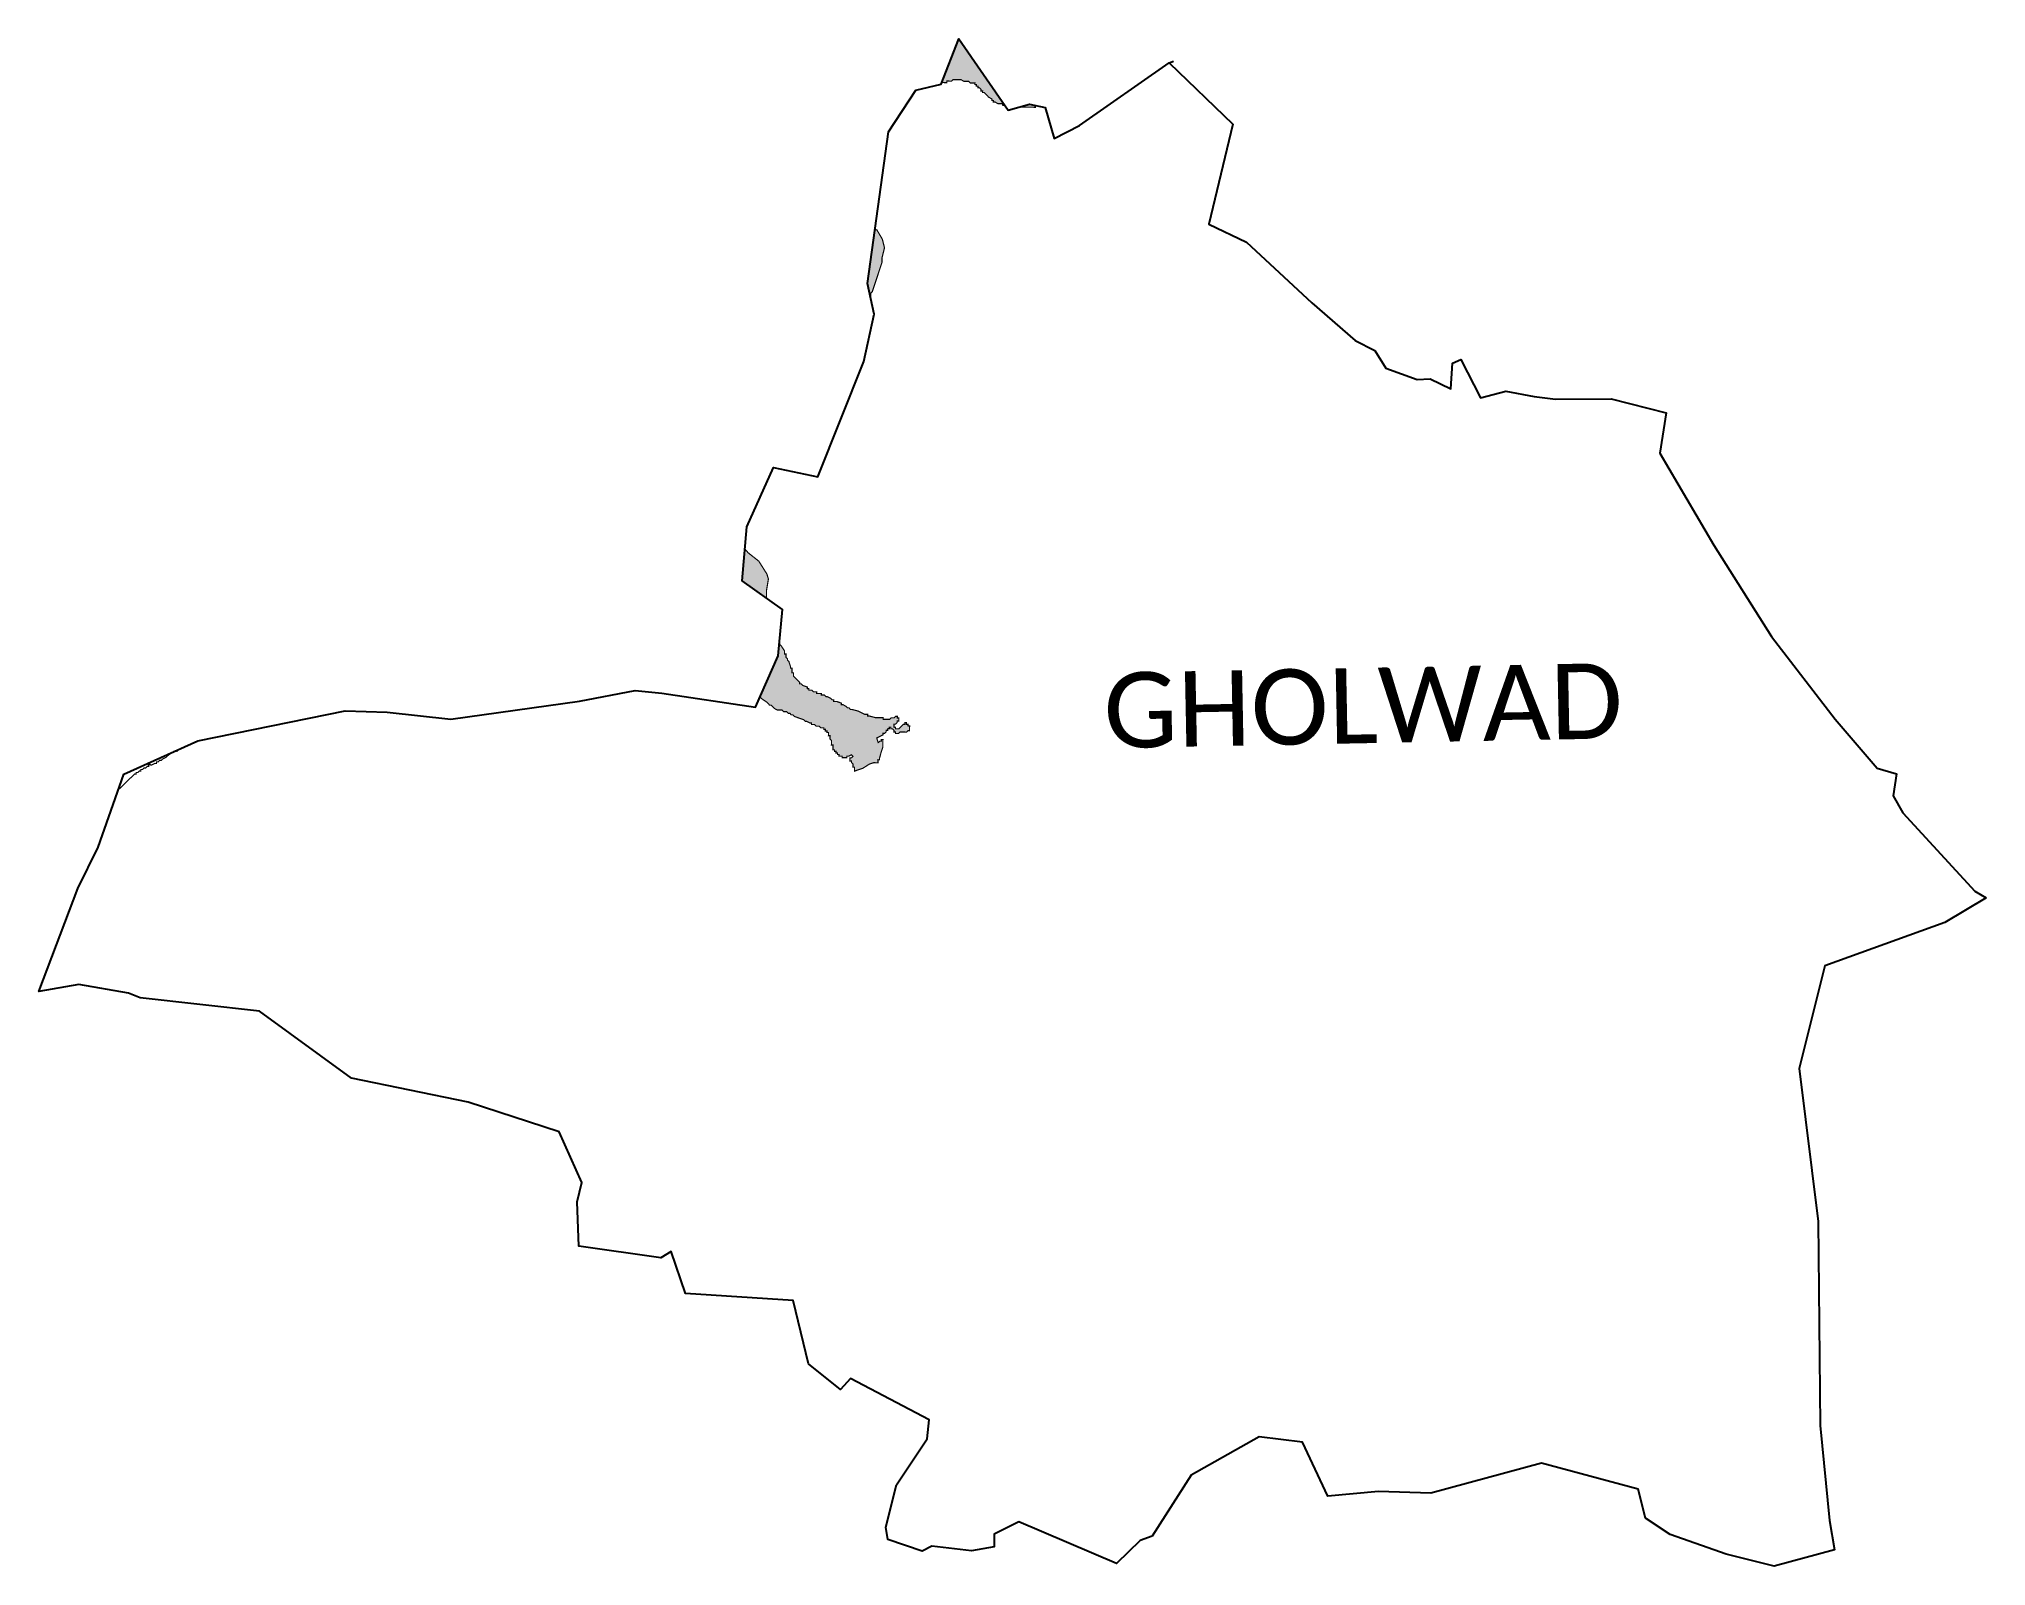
# Model space of a CAD drawing. Header units: metres. Extents: x 260400 to 265348, y 2219823 to 2223703.
import ezdxf

# ---------------------------------------------------------------- set-up
doc = ezdxf.new("R2010")
doc.units = ezdxf.units.M
for name, color, linetype in [('MANGROOVES', 112, 'Continuous'), ('village', 3, 'Continuous'), ('VILLAGE NAME', 250, 'Continuous')]:
    doc.layers.add(name, color=color, linetype=linetype)
doc.styles.get("Standard").update_dxf_attribs({"font": 'simplex.shx'})

msp = doc.modelspace()

# ---------------------------------------------------------------- hatches: boundary and pattern name
at = {"layer": 'MANGROOVES'}
h = msp.add_hatch(dxfattribs=at)
h.set_pattern_fill('GRASS', color=256)
h.paths.add_polyline_path([(262466.4, 2221999.2), (262462.4, 2221999.3), (262458.5, 2222003.3), (262454.6, 2222003.4), (262450.7, 2222007.4), (262442.8, 2222011.5), (262438.8, 2222011.5), (262438.9, 2222015.5), (262427.1, 2222019.6), (262423.1, 2222019.7), (262419.2, 2222019.7), (262419.2, 2222023.7), (262415.3, 2222023.7), (262411.4, 2222027.8), (262403.5, 2222031.8), (262399.5, 2222031.9), (262395.6, 2222035.9), (262391.7, 2222036), (262387.7, 2222036), (262387.8, 2222040), (262375.9, 2222040.1), (262376, 2222044.1), (262372, 2222044.2), (262368, 2222044.2), (262364.1, 2222048.2), (262360.2, 2222048.3), (262356.2, 2222048.3), (262356.3, 2222052.3), (262352.3, 2222052.4), (262352.4, 2222056.3), (262340.6, 2222060.5), (262336.7, 2222064.5), (262332.7, 2222064.5), (262332.8, 2222068.5), (262328.9, 2222072.5), (262325, 2222076.5), (262321, 2222080.5), (262317.1, 2222084.5), (262317.2, 2222088.5), (262317.3, 2222092.5), (262313.3, 2222092.5), (262313.4, 2222100.4), (262313.5, 2222104.4), (262309.5, 2222104.5), (262309.6, 2222108.4), (262305.8, 2222120.4), (262301.9, 2222124.4), (262301.9, 2222128.3), (262298, 2222132.3), (262298.1, 2222136.3), (262298.1, 2222140.3), (262294.2, 2222140.3), (262294.2, 2222144.3), (262294.3, 2222148.2), (262286.6, 2222160.2), (262282.7, 2222164.2), (262282.7, 2222168.2), (262281, 2222168.2), (262277.9, 2222135.5), (262232, 2222031.5), (262237.1, 2222026.3), (262248.9, 2222018.2), (262252.8, 2222014.2), (262256.7, 2222010.2), (262260.6, 2222010.1), (262268.4, 2222002.1), (262276.3, 2221998), (262280.3, 2221998), (262284.2, 2221997.9), (262288.2, 2221997.8), (262292.1, 2221993.8), (262296, 2221993.8), (262300, 2221993.7), (262303.9, 2221989.7), (262307.9, 2221989.6), (262311.8, 2221985.6), (262315.7, 2221985.6), (262319.6, 2221981.5), (262343.3, 2221973.3), (262347.2, 2221969.3), (262351.1, 2221969.2), (262359, 2221965.1), (262362.9, 2221965.1), (262362.9, 2221961.1), (262366.9, 2221961.1), (262370.8, 2221961), (262374.7, 2221957), (262378.7, 2221956.9), (262382.6, 2221956.9), (262386.5, 2221952.9), (262390.5, 2221952.8), (262394.4, 2221952.8), (262394.4, 2221948.8), (262398.4, 2221948.7), (262398.3, 2221944.8), (262402.3, 2221944.7), (262402.2, 2221940.8), (262406.2, 2221940.7), (262406.1, 2221936.7), (262406, 2221932.8), (262410, 2221932.7), (262409.9, 2221928.8), (262409.9, 2221924.8), (262413.8, 2221920.8), (262413.7, 2221916.8), (262413.7, 2221912.9), (262413.6, 2221908.9), (262417.6, 2221908.9), (262417.5, 2221904.9), (262417.5, 2221900.9), (262417.4, 2221897), (262421.4, 2221896.9), (262421.3, 2221893), (262425.3, 2221892.9), (262425.2, 2221888.9), (262429.2, 2221888.9), (262429.1, 2221884.9), (262433.1, 2221884.9), (262433, 2221880.9), (262437, 2221880.9), (262440.9, 2221880.8), (262440.9, 2221876.8), (262444.8, 2221876.8), (262448.8, 2221876.7), (262452.8, 2221876.7), (262452.8, 2221880.6), (262456.8, 2221880.6), (262464.7, 2221884.4), (262468.6, 2221880.4), (262464.6, 2221876.5), (262460.7, 2221876.6), (262460.6, 2221872.6), (262460.6, 2221868.6), (262464.5, 2221868.6), (262464.5, 2221864.6), (262468.4, 2221860.6), (262468.3, 2221856.6), (262468.2, 2221852.7), (262472.2, 2221852.6), (262472.1, 2221848.7), (262472.1, 2221844.7), (262472.1, 2221842.7), (262493.2, 2221849.8), (262510.2, 2221860.6), (262521.2, 2221864.1), (262531.8, 2221863.7), (262531.8, 2221867.6), (262531.9, 2221871.6), (262535.8, 2221871.5), (262535.9, 2221875.5), (262540.1, 2221891.3), (262544.2, 2221903.1), (262544.3, 2221907), (262544.3, 2221911), (262544.4, 2221915), (262544.4, 2221918.9), (262544.5, 2221922.9), (262540.5, 2221922.9), (262540.5, 2221919), (262536.5, 2221919), (262532.5, 2221915.1), (262528.7, 2221927.1), (262536.7, 2221930.9), (262544.7, 2221934.8), (262544.7, 2221938.7), (262548.7, 2221938.7), (262552.7, 2221942.6), (262552.7, 2221946.5), (262556.7, 2221946.5), (262556.8, 2221950.4), (262560.7, 2221950.4), (262560.8, 2221954.3), (262564.7, 2221954.3), (262564.7, 2221950.3), (262568.6, 2221950.3), (262572.5, 2221946.2), (262572.5, 2221942.3), (262576.4, 2221942.2), (262576.4, 2221938.3), (262580.3, 2221938.2), (262584.3, 2221938.1), (262588.3, 2221942.1), (262592.3, 2221942), (262600.2, 2221941.9), (262604.2, 2221941.8), (262608.2, 2221945.7), (262612.1, 2221945.7), (262612.2, 2221949.6), (262612.2, 2221953.6), (262612.3, 2221957.5), (262608.3, 2221957.6), (262608.4, 2221961.6), (262604.4, 2221961.6), (262604.5, 2221965.6), (262600.5, 2221965.6), (262600.5, 2221961.7), (262596.5, 2221961.7), (262592.5, 2221957.8), (262588.5, 2221953.9), (262584.5, 2221950), (262580.5, 2221950.1), (262576.6, 2221950.1), (262576.6, 2221954.1), (262572.7, 2221954.2), (262572.7, 2221958.1), (262572.8, 2221962.1), (262576.7, 2221962), (262580.7, 2221965.9), (262580.8, 2221969.9), (262584.8, 2221969.8), (262584.8, 2221973.8), (262584.9, 2221977.7), (262580.9, 2221977.8), (262581, 2221981.8), (262577, 2221981.8), (262573, 2221977.9), (262569, 2221978), (262565.1, 2221978), (262561.1, 2221974.1), (262557.1, 2221974.2), (262553.1, 2221974.2), (262545.2, 2221974.4), (262545.3, 2221978.3), (262541.3, 2221978.4), (262537.4, 2221978.4), (262525.5, 2221978.6), (262509.7, 2221982.8), (262505.7, 2221982.8), (262505.8, 2221986.8), (262501.8, 2221986.9), (262497.9, 2221986.9), (262482.2, 2221995.1)])
h.paths.add_polyline_path([(262229.1, 2222376), (262202.1, 2222397.3), (262193.6, 2222407.2), (262186.7, 2222326.3), (262248.8, 2222282.2), (262248.8, 2222302.8), (262253.5, 2222330.9), (262249.5, 2222343.6)])
h.paths.add_polyline_path([(262543, 2223194.1), (262529.3, 2223217.3), (262524.3, 2223219.4), (262505.2, 2223081.5), (262512.8, 2223047), (262513.1, 2223048), (262513.2, 2223052), (262513.2, 2223056), (262517.2, 2223059.9), (262542.1, 2223134.8), (262542.1, 2223138.7), (262542.2, 2223142.7), (262542.2, 2223146.6), (262548.5, 2223172.3)])
h.paths.add_polyline_path([(262737.2, 2223702.7), (262693.8, 2223592), (262695.1, 2223591.9), (262699.1, 2223591.9), (262703.1, 2223591.8), (262707, 2223591.8), (262707.1, 2223595.7), (262711, 2223595.7), (262715, 2223595.6), (262718.9, 2223595.6), (262723, 2223599.5), (262726.9, 2223599.4), (262730.9, 2223599.4), (262734.8, 2223599.3), (262738.8, 2223599.2), (262742.8, 2223599.2), (262750.6, 2223595.1), (262754.6, 2223595.1), (262758.5, 2223595), (262762.5, 2223594.9), (262766.4, 2223590.9), (262770.4, 2223590.9), (262774.3, 2223590.8), (262778.3, 2223590.8), (262778.2, 2223586.8), (262782.2, 2223586.7), (262782.1, 2223582.8), (262786.1, 2223582.7), (262786, 2223578.8), (262790, 2223578.7), (262793.9, 2223574.7), (262793.8, 2223570.7), (262797.8, 2223570.7), (262797.7, 2223566.7), (262801.7, 2223566.7), (262813.4, 2223554.6), (262821.2, 2223550.5), (262821.2, 2223546.6), (262825.2, 2223546.5), (262825.1, 2223542.6), (262829.1, 2223542.5), (262836.9, 2223538.4), (262840.9, 2223538.4), (262844.8, 2223538.3), (262848.8, 2223538.3), (262848.7, 2223534.3), (262852.7, 2223534.2), (262854.6, 2223534.2)])
h.paths.add_polyline_path([(262917.4, 2223537.4), (262889.7, 2223529.5), (262892.2, 2223529.7), (262896.2, 2223529.7), (262900.1, 2223529.6), (262904.1, 2223529.5), (262908.1, 2223529.5), (262912, 2223529.4), (262919.9, 2223529.3), (262923.9, 2223529.3), (262927.9, 2223529.2), (262931.8, 2223529.1), (262931.9, 2223533.1), (262935.8, 2223533.1), (262935.8, 2223533.2)])
h = msp.add_hatch(dxfattribs=at)
h.set_pattern_fill('GRASS', color=256)
h.paths.add_polyline_path([(260638.6, 2221831.4), (260642.6, 2221835.3), (260646.6, 2221835.3), (260646.6, 2221839.2), (260650.6, 2221839.2), (260654.6, 2221843.1), (260658.6, 2221843), (260658.6, 2221847), (260662.6, 2221846.9), (260666.6, 2221850.8), (260670.5, 2221850.7), (260674.6, 2221854.7), (260678.5, 2221854.6), (260678.6, 2221858.6), (260682.5, 2221858.5), (260686.5, 2221858.4), (260694.5, 2221862.3), (260698.4, 2221862.2), (260698.5, 2221866.2), (260702.4, 2221866.1), (260706.5, 2221870), (260710.4, 2221870), (260714.4, 2221873.9), (260722.4, 2221877.7), (260726.4, 2221881.6), (260739.1, 2221890.9), (260615.3, 2221835.1), (260601.3, 2221795.1), (260602.4, 2221796.3), (260606.5, 2221800.2), (260610.5, 2221804.1), (260614.5, 2221808), (260618.5, 2221811.9), (260622.5, 2221815.8), (260626.5, 2221819.7), (260630.6, 2221823.6), (260634.6, 2221827.5)])

# ---------------------------------------------------------------- linework, layer by layer
at = {"layer": 'MANGROOVES', "const_width": 3}
for points in [[(262693.8, 2223592), (262695.1, 2223591.9), (262699.1, 2223591.9), (262703.1, 2223591.8), (262707, 2223591.8), (262707.1, 2223595.7), (262711, 2223595.7), (262715, 2223595.6), (262718.9, 2223595.6), (262723, 2223599.5), (262726.9, 2223599.4), (262730.9, 2223599.4), (262734.8, 2223599.3), (262738.8, 2223599.2), (262742.8, 2223599.2), (262750.6, 2223595.1), (262754.6, 2223595.1), (262758.5, 2223595), (262762.5, 2223594.9), (262766.4, 2223590.9), (262770.4, 2223590.9), (262774.3, 2223590.8), (262778.3, 2223590.8), (262778.2, 2223586.8), (262782.2, 2223586.7), (262782.1, 2223582.8), (262786.1, 2223582.7), (262786, 2223578.8), (262790, 2223578.7), (262793.9, 2223574.7), (262793.8, 2223570.7), (262797.8, 2223570.7), (262797.7, 2223566.7), (262801.7, 2223566.7), (262813.4, 2223554.6), (262821.2, 2223550.5), (262821.2, 2223546.6), (262825.2, 2223546.5), (262825.1, 2223542.6), (262829.1, 2223542.5), (262836.9, 2223538.4), (262840.9, 2223538.4), (262844.8, 2223538.3), (262848.8, 2223538.3), (262848.7, 2223534.3), (262852.7, 2223534.2), (262854.6, 2223534.2)], [(262889.7, 2223529.5), (262892.2, 2223529.7), (262896.2, 2223529.7), (262900.1, 2223529.6), (262904.1, 2223529.5), (262908.1, 2223529.5), (262912, 2223529.4), (262919.9, 2223529.3), (262923.9, 2223529.3), (262927.9, 2223529.2), (262931.8, 2223529.1), (262931.9, 2223533.1), (262935.8, 2223533.1), (262935.8, 2223533.2)], [(262512.8, 2223047), (262513.1, 2223048), (262513.2, 2223052), (262513.2, 2223056), (262517.2, 2223059.9), (262542.1, 2223134.8), (262542.1, 2223138.7), (262542.2, 2223142.7), (262542.2, 2223146.6), (262548.5, 2223172.3), (262543, 2223194.1), (262529.3, 2223217.3), (262524.3, 2223219.4)], [(262248.8, 2222282.2), (262248.8, 2222302.8), (262253.5, 2222330.9), (262249.5, 2222343.6), (262229.1, 2222376), (262202.1, 2222397.3), (262193.6, 2222407.2)], [(262232, 2222031.5), (262237.1, 2222026.3), (262248.9, 2222018.2), (262252.8, 2222014.2), (262256.7, 2222010.2), (262260.6, 2222010.1), (262268.4, 2222002.1), (262276.3, 2221998), (262280.3, 2221998), (262284.2, 2221997.9), (262288.2, 2221997.8), (262292.1, 2221993.8), (262296, 2221993.8), (262300, 2221993.7), (262303.9, 2221989.7), (262307.9, 2221989.6), (262311.8, 2221985.6), (262315.7, 2221985.6), (262319.6, 2221981.5), (262343.3, 2221973.3), (262347.2, 2221969.3), (262351.1, 2221969.2), (262359, 2221965.1), (262362.9, 2221965.1), (262362.9, 2221961.1), (262366.9, 2221961.1), (262370.8, 2221961), (262374.7, 2221957), (262378.7, 2221956.9), (262382.6, 2221956.9), (262386.5, 2221952.9), (262390.5, 2221952.8), (262394.4, 2221952.8), (262394.4, 2221948.8), (262398.4, 2221948.7), (262398.3, 2221944.8), (262402.3, 2221944.7), (262402.2, 2221940.8), (262406.2, 2221940.7), (262406.1, 2221936.7), (262406, 2221932.8), (262410, 2221932.7), (262409.9, 2221928.8), (262409.9, 2221924.8), (262413.8, 2221920.8), (262413.7, 2221916.8), (262413.7, 2221912.9), (262413.6, 2221908.9), (262417.6, 2221908.9), (262417.5, 2221904.9), (262417.5, 2221900.9), (262417.4, 2221897), (262421.4, 2221896.9), (262421.3, 2221893), (262425.3, 2221892.9), (262425.2, 2221888.9), (262429.2, 2221888.9), (262429.1, 2221884.9), (262433.1, 2221884.9), (262433, 2221880.9), (262437, 2221880.9), (262440.9, 2221880.8), (262440.9, 2221876.8), (262444.8, 2221876.8), (262448.8, 2221876.7), (262452.8, 2221876.7), (262452.8, 2221880.6), (262456.8, 2221880.6), (262464.7, 2221884.4), (262468.6, 2221880.4), (262464.6, 2221876.5), (262460.7, 2221876.6), (262460.6, 2221872.6), (262460.6, 2221868.6), (262464.5, 2221868.6), (262464.5, 2221864.6), (262468.4, 2221860.6), (262468.3, 2221856.6), (262468.2, 2221852.7), (262472.2, 2221852.6), (262472.1, 2221848.7), (262472.1, 2221844.7), (262472.1, 2221842.7), (262493.2, 2221849.8), (262510.2, 2221860.6), (262521.2, 2221864.1), (262531.8, 2221863.7), (262531.8, 2221867.6), (262531.9, 2221871.6), (262535.8, 2221871.5), (262535.9, 2221875.5), (262540.1, 2221891.3), (262544.2, 2221903.1), (262544.3, 2221907), (262544.3, 2221911), (262544.4, 2221915), (262544.4, 2221918.9), (262544.5, 2221922.9), (262540.5, 2221922.9), (262540.5, 2221919), (262536.5, 2221919), (262532.5, 2221915.1), (262528.7, 2221927.1), (262536.7, 2221930.9), (262544.7, 2221934.8), (262544.7, 2221938.7), (262548.7, 2221938.7), (262552.7, 2221942.6), (262552.7, 2221946.5), (262556.7, 2221946.5), (262556.8, 2221950.4), (262560.7, 2221950.4), (262560.8, 2221954.3), (262564.7, 2221954.3), (262564.7, 2221950.3), (262568.6, 2221950.3), (262572.5, 2221946.2), (262572.5, 2221942.3), (262576.4, 2221942.2), (262576.4, 2221938.3), (262580.3, 2221938.2), (262584.3, 2221938.1), (262588.3, 2221942.1), (262592.3, 2221942), (262600.2, 2221941.9), (262604.2, 2221941.8), (262608.2, 2221945.7), (262612.1, 2221945.7), (262612.2, 2221949.6), (262612.2, 2221953.6), (262612.3, 2221957.5), (262608.3, 2221957.6), (262608.4, 2221961.6), (262604.4, 2221961.6), (262604.5, 2221965.6), (262600.5, 2221965.6), (262600.5, 2221961.7), (262596.5, 2221961.7), (262592.5, 2221957.8), (262588.5, 2221953.9), (262584.5, 2221950), (262580.5, 2221950.1), (262576.6, 2221950.1), (262576.6, 2221954.1), (262572.7, 2221954.2), (262572.7, 2221958.1), (262572.8, 2221962.1), (262576.7, 2221962), (262580.7, 2221965.9), (262580.8, 2221969.9), (262584.8, 2221969.8), (262584.8, 2221973.8), (262584.9, 2221977.7), (262580.9, 2221977.8), (262581, 2221981.8), (262577, 2221981.8), (262573, 2221977.9), (262569, 2221978), (262565.1, 2221978), (262561.1, 2221974.1), (262557.1, 2221974.2), (262553.1, 2221974.2), (262545.2, 2221974.4), (262545.3, 2221978.3), (262541.3, 2221978.4), (262537.4, 2221978.4), (262525.5, 2221978.6), (262509.7, 2221982.8), (262505.7, 2221982.8), (262505.8, 2221986.8), (262501.8, 2221986.9), (262497.9, 2221986.9), (262482.2, 2221995.1), (262466.4, 2221999.2), (262462.4, 2221999.3), (262458.5, 2222003.3), (262454.6, 2222003.4), (262450.7, 2222007.4), (262442.8, 2222011.5), (262438.8, 2222011.5), (262438.9, 2222015.5), (262427.1, 2222019.6), (262423.1, 2222019.7), (262419.2, 2222019.7), (262419.2, 2222023.7), (262415.3, 2222023.7), (262411.4, 2222027.8), (262403.5, 2222031.8), (262399.5, 2222031.9), (262395.6, 2222035.9), (262391.7, 2222036), (262387.7, 2222036), (262387.8, 2222040), (262375.9, 2222040.1), (262376, 2222044.1), (262372, 2222044.2), (262368, 2222044.2), (262364.1, 2222048.2), (262360.2, 2222048.3), (262356.2, 2222048.3), (262356.3, 2222052.3), (262352.3, 2222052.4), (262352.4, 2222056.3), (262340.6, 2222060.5), (262336.7, 2222064.5), (262332.7, 2222064.5), (262332.8, 2222068.5), (262328.9, 2222072.5), (262325, 2222076.5), (262321, 2222080.5), (262317.1, 2222084.5), (262317.2, 2222088.5), (262317.3, 2222092.5), (262313.3, 2222092.5), (262313.4, 2222100.4), (262313.5, 2222104.4), (262309.5, 2222104.5), (262309.6, 2222108.4), (262305.8, 2222120.4), (262301.9, 2222124.4), (262301.9, 2222128.3), (262298, 2222132.3), (262298.1, 2222136.3), (262298.1, 2222140.3), (262294.2, 2222140.3), (262294.2, 2222144.3), (262294.3, 2222148.2), (262286.6, 2222160.2), (262282.7, 2222164.2), (262282.7, 2222168.2), (262281, 2222168.2)], [(262268.4, 2222002.1), (262276.3, 2221998)], [(260601.3, 2221795.1), (260602.4, 2221796.3), (260606.5, 2221800.2), (260610.5, 2221804.1), (260614.5, 2221808), (260618.5, 2221811.9), (260622.5, 2221815.8), (260626.5, 2221819.7), (260630.6, 2221823.6), (260634.6, 2221827.5), (260638.6, 2221831.4), (260642.6, 2221835.3), (260646.6, 2221835.3), (260646.6, 2221839.2), (260650.6, 2221839.2), (260654.6, 2221843.1), (260658.6, 2221843), (260658.6, 2221847), (260662.6, 2221846.9), (260666.6, 2221850.8), (260670.5, 2221850.7), (260674.6, 2221854.7), (260678.5, 2221854.6), (260678.6, 2221858.6), (260682.5, 2221858.5), (260686.5, 2221858.4), (260694.5, 2221862.3), (260698.4, 2221862.2), (260698.5, 2221866.2), (260702.4, 2221866.1), (260706.5, 2221870), (260710.4, 2221870), (260714.4, 2221873.9), (260722.4, 2221877.7), (260726.4, 2221881.6), (260742.4, 2221893.3), (260750.3, 2221893.2), (260754.4, 2221897.1), (260754.5, 2221897.8)], [(262472.1, 2221842.7), (262493.2, 2221849.8), (262510.2, 2221860.6), (262521.2, 2221864.1), (262531.8, 2221863.7)]]:
    msp.add_lwpolyline(points, dxfattribs=at)
at = {"layer": 'village', "flags": 128}
msp.add_lwpolyline([(263271.8, 2223642.1), (263433.4, 2223486.3)], dxfattribs=at)
at = {"layer": 'village'}
for points in [[(265348, 2221521.2, 0), (265243.4, 2221458.3, 0), (264938.6, 2221347.7, 0), (264872.8, 2221087.3, 0), (264921.6, 2220698.8, 0), (264926.6, 2220180.6, 0), (264950.1, 2219938.6, 0), (264963, 2219864.9, 0), (264809.8, 2219823.3, 0), (264687.5, 2219853.4, 0), (264544.9, 2219903.2, 0), (264482.1, 2219944.9, 0), (264464.3, 2220018.7, 0), (264218.5, 2220084.9, 0), (263936.8, 2220008.3, 0), (263803.7, 2220012.6, 0), (263675.3, 2220000.9, 0), (263610.9, 2220138.1, 0), (263500.6, 2220151.3, 0), (263327.6, 2220054.5, 0), (263229, 2219899.1, 0), (263198.1, 2219888.2, 0), (263137.8, 2219830.2, 0), (262889.6, 2219935.6, 0), (262827.3, 2219904.3, 0), (262826.8, 2219871.8, 0), (262769.8, 2219861.6, 0), (262668.8, 2219874.2, 0), (262644.6, 2219861.2, 0), (262557.3, 2219890.9, 0), (262551.7, 2219922, 0), (262579.3, 2220029.3, 0), (262657.3, 2220146.5, 0), (262662.2, 2220194.6, 0), (262462.4, 2220299.4, 0), (262436.6, 2220271.8, 0), (262355.3, 2220336.9, 0), (262316.8, 2220498, 0), (262043, 2220516.1, 0), (262006.2, 2220622.5, 0), (261980.1, 2220605.9, 0), (261771.5, 2220636.1, 0), (261767.3, 2220748.2, 0), (261779.6, 2220798, 0), (261721.6, 2220926.1, 0), (261490.2, 2221002, 0), (261194.2, 2221063.1, 0), (260960.2, 2221232.6, 0), (260656.7, 2221266.6, 0), (260627, 2221278.9, 0), (260500.8, 2221300.9, 0), (260399.6, 2221282.9, 0), (260498.1, 2221544.3, 0), (260549.9, 2221649.4, 0), (260615.3, 2221835.1, 0), (260803.4, 2221919.9, 0), (261177.9, 2221996, 0), (261284.6, 2221992.1, 0), (261446.6, 2221974.7, 0), (261773.1, 2222020.8, 0), (261914.9, 2222047.7, 0), (261982.6, 2222041.1, 0), (262220.4, 2222005.1, 0), (262277.9, 2222135.5, 0), (262288.9, 2222253.6, 0), (262186.7, 2222326.3, 0), (262198.3, 2222463, 0), (262266.8, 2222614, 0), (262378.7, 2222590.5, 0), (262495.8, 2222883, 0), (262522.4, 2223003.5, 0), (262505.2, 2223081.5, 0), (262558.4, 2223467, 0), (262628.2, 2223572.6, 0), (262692.2, 2223587.8, 0), (262737.2, 2223702.7, 0), (262863.1, 2223522, 0), (262917.4, 2223537.4, 0), (262956.8, 2223528.6, 0), (262980, 2223449.9, 0), (263044, 2223483.2, 0), (263271.8, 2223642.1, 0), (263282.6, 2223646, 0)], [(263433.4, 2223486.3, 0), (263372.9, 2223231.9, 0), (263468.7, 2223186.7, 0), (263634.9, 2223032.1, 0), (263744.4, 2222936.5, 0), (263795, 2222911.5, 0), (263822.2, 2222866.7, 0), (263902.2, 2222837.4, 0), (263935, 2222839.3, 0), (263987.4, 2222813.8, 0), (263992.1, 2222878.9, 0), (264013.3, 2222888, 0), (264063.5, 2222790.9, 0), (264127.8, 2222807.7, 0), (264199.3, 2222794.5, 0), (264253.8, 2222787.8, 0), (264395.6, 2222788.6, 0), (264534.7, 2222752.6, 0), (264518.9, 2222650.2, 0), (264656.2, 2222416.6, 0), (264802.9, 2222184.8, 0), (264964.2, 2221975, 0), (265070.9, 2221850.3, 0), (265120.4, 2221835.7, 0), (265111.7, 2221780.3, 0), (265136.8, 2221736.8, 0), (265319.4, 2221538.1, 0), (265348, 2221521.2, 0)]]:
    msp.add_polyline3d(points, dxfattribs=at)

# ---------------------------------------------------------------- texts
at = {"layer": 'VILLAGE NAME', "insert": (263103.5, 2222092.3), "char_height": 191.456, "attachment_point": 1, "rotation": 1.1028}
msp.add_mtext_dynamic_manual_height_columns('{\\fCalibri|b0|i0|c0|p34;GHOLWAD}', width=161.46, gutter_width=957.3, heights=[0], dxfattribs=at)

doc.saveas('drawing.dxf')
